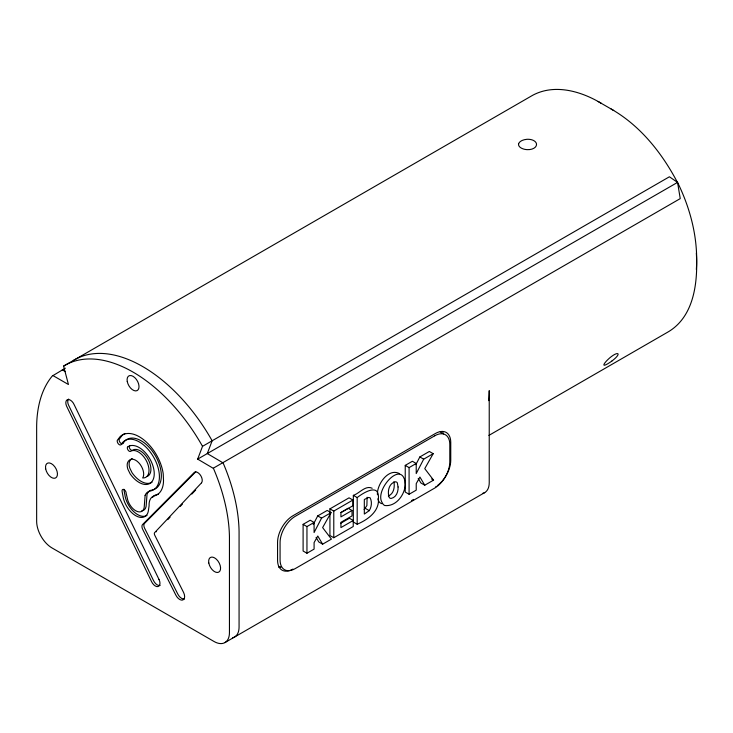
<?xml version="1.0" encoding="UTF-8"?>
<svg xmlns="http://www.w3.org/2000/svg" width="733" height="733" viewBox="0 0 733 733"><rect width="100%" height="100%" fill="white"/><g stroke="black" fill="none" stroke-linecap="round" stroke-linejoin="round"><path stroke-width="1.1" d="M65.356 368.186L52.309 375.974A136.347 78.715 60 0 0 36.65 426.359L36.65 521.3A21.77 12.571 60 0 0 52.052 547.972L214.054 641.503A21.77 12.571 60 0 0 229.447 632.616L229.447 536.987A136.347 78.715 60 0 0 213.468 468.442L197.672 459.115L677.558 182.389C690.779 209.354 698.412 239.343 696.35 269.515M377.431 494.784C376.707 484.531 388.563 467.462 399.604 473.72M197.672 459.115L202.519 446.342L669.412 176.781L677.274 182.224M313.229 524.553L317.71 515.913L327.202 510.443L331.05 512.66L322.621 527.586L331.426 539.103L322.639 544.179L318.791 541.962L316.088 537.426M331.05 512.66L321.558 518.139L314.091 532.534L314.091 522.455L310.242 520.228L303.105 524.352L303.105 551.014L306.953 553.241L314.091 549.118L314.091 542.612L317.774 536.025L322.639 544.179M415.858 464.63L419.844 456.952L429.336 451.473L433.185 453.69L424.755 468.625L433.56 480.142L424.774 485.209L420.925 482.992L418.222 478.457M433.185 453.69L423.692 459.17L416.225 473.564L416.225 463.485L412.377 461.268L405.239 465.382L405.239 492.054L409.087 494.271L416.225 490.157L416.225 483.643L419.908 477.055L424.774 485.209M364.136 509.582L366.885 505.568L367.114 497.231M369.249 510.644C371.631 507.025 372.199 501.537 370.064 497.734L368.479 497.478L364.319 499.494L364.319 514.062L369.249 510.644L365.401 508.418M61.929 370.422L62.387 369.899L65.329 371.604M167.738 519.67L170.065 517.196M180.171 506.466L182.499 503.983M191.817 494.079L195.702 489.956M52.767 375.461L68.444 384.513L63.597 366.115L532.644 95.299C554.551 83.489 581.113 91.204 601.17 103.252M213.349 468.167L680.242 198.606L677.558 182.389M329.932 508.867L349.055 497.826L352.903 500.043L352.903 505.743L340.927 512.651L340.927 516.893L352.032 510.48L352.032 515.913L340.927 522.327L340.927 527.586L353.242 520.476L353.242 526.514L333.781 537.747L329.932 535.53L329.932 508.867L333.781 511.084L352.903 500.043M353.333 495.352L357.182 497.57C363.486 492.613 379.593 482.708 378.43 498.55C379.52 511.497 367.664 519.752 357.182 524.242L353.333 522.015L353.333 495.352C359.262 493.593 365.465 484.898 372.19 488.27M303.105 524.352L306.953 526.578L314.091 522.455M405.239 465.382L409.087 467.608L416.225 463.485M340.781 512.532L348.184 508.253L352.032 510.48M488.884 435.411L667.259 332.425C694.682 316.968 698.018 281.188 696.341 253.032M340.872 523.17L349.394 518.249L353.242 520.476M411.625 500.566L413.595 499.42M224.939 642.584L484.724 492.594M130.208 445.426L129.429 445.966A2.703 1.558 60 0 0 130.053 449.045A2.703 1.558 60 0 0 132.481 450.245A15.054 8.695 60 0 1 147.929 458.995A15.054 8.695 60 0 1 147.26 476.432M388.343 495.984C393.896 493.813 394.922 486.886 393.896 481.7M151.401 490.01L150.412 490.505A16.914 9.767 60 0 0 147.031 494.326L146.252 504.597A12.214 7.055 60 0 1 141.799 510.791M381.957 503.681L380.858 503.287A15.1 8.723 -60 0 1 378.329 500.401L377.834 498.843M611.084 108.979C640.221 125.572 661.853 152.831 677.301 182.141M598.137 101.511L613.713 110.491M419.844 456.952L423.692 459.17M431.636 479.025L433.56 480.142M317.71 515.913L321.558 518.139M202.519 446.342L202.079 445.554A136.347 78.715 60 0 0 63.615 366.106M409.087 467.608L409.087 494.271M357.182 497.57L357.182 524.242M333.781 511.084L333.781 537.747M306.953 526.578L306.953 553.241M73.236 360.554A136.347 78.715 60 0 1 211.7 440.002L212.139 440.79L207.292 453.562L223.089 462.889A136.347 78.715 60 0 1 239.068 531.425L239.068 627.063A21.77 12.571 60 0 1 232.727 637.774M195.793 471.64A6.432 3.711 60 0 0 195.519 472.052L144.639 523.289A4.829 2.785 60 0 0 144.786 528.575L177.707 593.886A7 4.041 60 0 0 184.404 598.98M156.395 531.764A2.721 1.576 60 0 1 156.496 531.562M68.655 399.036A6.441 3.72 60 0 0 68.407 404.799L153.389 580.325A6.597 3.812 60 0 0 160.106 585.41M131.482 458.959A11.288 6.515 60 0 1 132.169 458.51M131.097 459.252A14.532 8.393 60 0 0 129.622 461.323A10.024 5.782 60 0 0 129.86 468.231L132.096 472.785A21.394 12.351 60 0 0 152.024 482.222M124.005 489.314A2.914 1.686 60 0 0 124.005 490.203L125.316 497.166A18.279 10.555 60 0 0 147.04 515.308M152.611 497.441A18.508 10.683 60 0 1 153.032 496.873M153.49 496.351A18.508 10.683 60 0 1 157.064 494.537L157.192 494.528A31.629 18.261 60 0 0 158.539 493.932M125.022 433.487A34.286 19.791 60 0 0 122.154 435.375L119.241 439.195A3.005 1.732 60 0 0 119.809 442.072A3.005 1.732 60 0 0 122.044 443.85M122.814 443.694A3.005 1.732 60 0 1 122.512 443.832M123.08 443.438A28.486 16.447 60 0 1 154.406 454.13A28.486 16.447 60 0 1 152.455 489.855M611.853 361.057A8.988 1.622 -37.5 0 0 615.747 357.759L615.912 357.585A8.979 1.842 -38.5 0 0 617.727 355.331A8.97 2.071 -39.6 0 0 617.974 353.837L617.946 353.801A8.979 2.291 -40.7 0 0 607.895 359.573L607.703 359.766A8.97 2.071 -39.6 0 0 605.137 362.597A8.979 1.842 -38.5 0 0 603.965 364.484L603.955 364.521A8.988 1.622 -37.5 0 0 604.707 365.181A8.97 1.402 -36.4 0 0 611.853 361.057M482.497 493.437A21.77 12.571 60 0 0 489.232 482.626L489.232 390.652L489.158 393.951A136.347 78.715 60 0 1 488.7 400.658M442.347 480.894A21.77 12.571 -60 0 0 450.749 460.196L450.749 442.42A21.77 12.571 -60 0 0 435.356 433.533L292.953 515.748A21.77 12.571 -60 0 0 277.56 542.411L277.56 560.186A21.77 12.571 -60 0 0 291.505 569.834M441.907 481.389A21.77 12.571 -60 0 1 441.019 482.341M440.57 482.8A21.77 12.571 -60 0 1 439.653 483.679M439.186 484.092A21.77 12.571 -60 0 1 438.71 484.495M438.242 484.88A21.77 12.571 -60 0 1 437.766 485.255M436.318 486.272A21.77 12.571 -60 0 1 435.842 486.575M292.953 569.074A21.77 12.571 -60 0 1 291.991 569.605M280.547 567.214A21.77 12.571 -60 0 1 278.806 567.269M442.338 431.435A21.77 12.571 -60 0 1 443.401 433.927M280.913 567.186A21.339 12.314 -60 0 1 279.071 566.545M440.267 431.838A21.339 12.314 -60 0 1 441.422 432.891M441.687 433.203A21.339 12.314 -60 0 1 441.935 433.524M398.074 486.987C398.386 491.641 396.315 497.377 391.257 498.413A5.882 3.399 -60 0 1 389.15 497.286C387.235 491.797 388.756 483.404 395.206 481.838A5.956 3.436 -60 0 1 397.332 482.91L398.074 486.987M405.212 482.974C405.743 493.868 396.278 506.998 384.706 505.513A15.1 8.723 -60 0 1 382.177 502.627C374.05 490.295 402.179 458.84 405.212 482.974M145.107 495.435L144.328 505.715A12.214 7.055 60 0 1 136.53 511.176A12.214 7.055 60 0 1 127.212 497.771L126.168 493.373A2.914 1.686 60 0 0 123.978 489.589A2.914 1.686 60 0 0 122.081 491.312L123.391 498.275A18.279 10.555 60 0 0 136.1 515.913A18.279 10.555 60 0 0 148.213 511.698L149.092 505.862A18.508 10.683 60 0 1 155.139 495.645L155.268 495.636A31.629 18.261 60 0 0 163.514 480.472L163.221 473.866A34.286 19.791 60 0 0 145.262 441.055A34.286 19.791 60 0 0 120.23 436.483L117.317 440.304A3.005 1.732 60 0 0 118.315 443.795A3.005 1.732 60 0 0 120.982 444.739L121.156 444.555A28.486 16.447 60 0 1 152.94 455.981A28.486 16.447 60 0 1 149.477 491.119L148.487 491.614A16.914 9.767 60 0 0 145.107 495.435M518.588 144.062L518.579 144.154A8.988 5.003 -1.7 0 0 519.541 146.719L519.67 146.857A8.979 5.168 -0.2 0 0 522.492 148.643L522.528 148.652A8.952 5.314 1.4 0 0 526.981 149.624L527.256 149.642A8.97 5.479 3.1 0 0 536.519 144.291L536.501 144.126A8.952 5.314 1.4 0 0 534.989 141.46A8.979 5.168 -0.2 0 0 531.865 139.82L531.617 139.746A8.988 5.003 -1.7 0 0 526.99 139.297L526.697 139.325A8.97 4.829 -3.2 0 0 518.597 143.998L518.588 144.062M201.548 482.809L154.938 532.341A2.721 1.576 60 0 0 154.938 535.585L183.607 592.511A7 4.041 60 0 1 182.728 600.025A7 4.041 60 0 1 175.783 595.004L142.862 529.684A4.829 2.785 60 0 1 142.715 524.397L193.594 473.17A6.432 3.711 60 0 1 199.898 474.443A6.432 3.711 60 0 1 201.548 482.809M128.138 446.617L127.505 447.075A2.703 1.558 60 0 0 128.128 450.154A2.703 1.558 60 0 0 130.556 451.354A15.054 8.695 60 0 1 147.012 462.083A15.054 8.695 60 0 1 142.697 477.962A11.288 6.515 60 0 0 140.186 464.456A11.288 6.515 60 0 0 129.558 460.067A14.532 8.393 60 0 0 127.698 462.431A10.024 5.782 60 0 0 127.936 469.34L130.162 473.894A21.394 12.351 60 0 0 150.732 482.882A21.394 12.351 60 0 0 149.523 458.308A21.394 12.351 60 0 0 128.816 446.241L128.138 446.617M434.724 435.805L295.17 516.371A21.339 12.314 -60 0 0 280.079 542.502L280.079 559.93A21.339 12.314 -60 0 0 295.17 568.634L434.724 488.068A21.339 12.314 -60 0 0 449.805 461.937L449.805 444.51A21.339 12.314 -60 0 0 434.724 435.805M158.988 579.418L74.106 404.552A6.441 3.72 60 0 0 67.876 399.567A6.441 3.72 60 0 0 66.483 405.908L151.465 581.434A6.597 3.812 60 0 0 158.071 586.556A6.597 3.812 60 0 0 158.988 579.418M45.675 468.827A8.439 4.874 60 0 0 55.571 477.98A8.439 4.874 60 0 0 53.216 465.006A8.439 4.874 60 0 0 45.675 468.827M127.24 381.435A8.439 4.874 60 0 0 137.135 390.597A8.439 4.874 60 0 0 134.78 377.614A8.439 4.874 60 0 0 127.24 381.435M208.804 563.008A8.439 4.874 60 0 0 218.7 572.171A8.439 4.874 60 0 0 216.345 559.187A8.439 4.874 60 0 0 208.804 563.008"/></g></svg>
